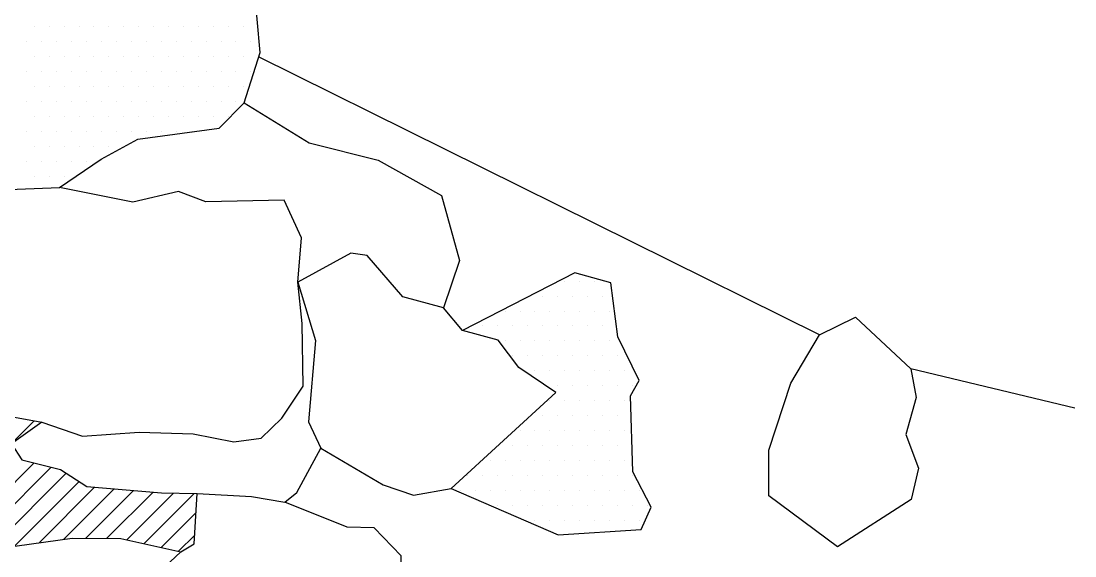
# Model space of a CAD drawing. Header units: metres. Extents: x -209 to 3, y -1750 to -1430.
# Drawn here: x -85.5 to 2.6, y -1593 to -1548.3 of the extents above; entities that cross this region are included whole.
import ezdxf

# ---------------------------------------------------------------- set-up
doc = ezdxf.new("R2010")
doc.units = ezdxf.units.M
doc.header["$LTSCALE"] = 25
doc.header["$MEASUREMENT"] = 0
doc.layers.get('0').update_dxf_attribs({"linetype": 'CONTINUOUS'})
for name, color, linetype in [('BEFUND', 1, 'CONTINUOUS'), ('FEUER', 1, 'CONTINUOUS'), ('STEINE', 4, 'CONTINUOUS'), ('STEINESCHRAFF', 4, 'CONTINUOUS')]:
    doc.layers.add(name, color=color, linetype=linetype)

# ---------------------------------------------------------------- blocks, each defined once
blk = doc.blocks.new('*X23')
at = {"color": 0}
for p, q in [((-84.375, -1548.75), (-84.375, -1548.75)), ((-83.125, -1548.75), (-83.125, -1548.75)), ((-81.875, -1548.75), (-81.875, -1548.75)), ((-80.625, -1548.75), (-80.625, -1548.75)), ((-79.375, -1548.75), (-79.375, -1548.75)), ((-78.125, -1548.75), (-78.125, -1548.75)), ((-76.875, -1548.75), (-76.875, -1548.75)), ((-75.625, -1548.75), (-75.625, -1548.75)), ((-74.375, -1548.75), (-74.375, -1548.75)), ((-73.125, -1548.75), (-73.125, -1548.75)), ((-71.875, -1548.75), (-71.875, -1548.75)), ((-70.625, -1548.75), (-70.625, -1548.75)), ((-69.375, -1548.75), (-69.375, -1548.75)), ((-68.125, -1548.75), (-68.125, -1548.75)), ((-66.875, -1548.75), (-66.875, -1548.75)), ((-85, -1550), (-85, -1550)), ((-83.75, -1550), (-83.75, -1550)), ((-82.5, -1550), (-82.5, -1550)), ((-81.25, -1550), (-81.25, -1550)), ((-80, -1550), (-80, -1550)), ((-78.75, -1550), (-78.75, -1550)), ((-77.5, -1550), (-77.5, -1550)), ((-76.25, -1550), (-76.25, -1550)), ((-75, -1550), (-75, -1550)), ((-73.75, -1550), (-73.75, -1550)), ((-72.5, -1550), (-72.5, -1550)), ((-71.25, -1550), (-71.25, -1550)), ((-70, -1550), (-70, -1550)), ((-68.75, -1550), (-68.75, -1550)), ((-67.5, -1550), (-67.5, -1550)), ((-66.25, -1550), (-66.25, -1550)), ((-84.375, -1551.25), (-84.375, -1551.25)), ((-83.125, -1551.25), (-83.125, -1551.25)), ((-81.875, -1551.25), (-81.875, -1551.25)), ((-80.625, -1551.25), (-80.625, -1551.25)), ((-79.375, -1551.25), (-79.375, -1551.25)), ((-78.125, -1551.25), (-78.125, -1551.25)), ((-76.875, -1551.25), (-76.875, -1551.25)), ((-75.625, -1551.25), (-75.625, -1551.25)), ((-74.375, -1551.25), (-74.375, -1551.25)), ((-73.125, -1551.25), (-73.125, -1551.25)), ((-71.875, -1551.25), (-71.875, -1551.25)), ((-70.625, -1551.25), (-70.625, -1551.25)), ((-69.375, -1551.25), (-69.375, -1551.25)), ((-68.125, -1551.25), (-68.125, -1551.25)), ((-66.875, -1551.25), (-66.875, -1551.25)), ((-65.625, -1551.25), (-65.625, -1551.25)), ((-85, -1552.5), (-85, -1552.5)), ((-83.75, -1552.5), (-83.75, -1552.5)), ((-82.5, -1552.5), (-82.5, -1552.5)), ((-81.25, -1552.5), (-81.25, -1552.5)), ((-80, -1552.5), (-80, -1552.5)), ((-78.75, -1552.5), (-78.75, -1552.5)), ((-77.5, -1552.5), (-77.5, -1552.5)), ((-76.25, -1552.5), (-76.25, -1552.5)), ((-75, -1552.5), (-75, -1552.5)), ((-73.75, -1552.5), (-73.75, -1552.5)), ((-72.5, -1552.5), (-72.5, -1552.5)), ((-71.25, -1552.5), (-71.25, -1552.5)), ((-70, -1552.5), (-70, -1552.5)), ((-68.75, -1552.5), (-68.75, -1552.5)), ((-67.5, -1552.5), (-67.5, -1552.5)), ((-66.25, -1552.5), (-66.25, -1552.5)), ((-84.375, -1553.75), (-84.375, -1553.75)), ((-83.125, -1553.75), (-83.125, -1553.75)), ((-81.875, -1553.75), (-81.875, -1553.75)), ((-80.625, -1553.75), (-80.625, -1553.75)), ((-79.375, -1553.75), (-79.375, -1553.75)), ((-78.125, -1553.75), (-78.125, -1553.75)), ((-76.875, -1553.75), (-76.875, -1553.75)), ((-75.625, -1553.75), (-75.625, -1553.75)), ((-74.375, -1553.75), (-74.375, -1553.75)), ((-73.125, -1553.75), (-73.125, -1553.75)), ((-71.875, -1553.75), (-71.875, -1553.75)), ((-70.625, -1553.75), (-70.625, -1553.75)), ((-69.375, -1553.75), (-69.375, -1553.75)), ((-68.125, -1553.75), (-68.125, -1553.75)), ((-66.875, -1553.75), (-66.875, -1553.75)), ((-85, -1555), (-85, -1555)), ((-83.75, -1555), (-83.75, -1555)), ((-82.5, -1555), (-82.5, -1555)), ((-81.25, -1555), (-81.25, -1555)), ((-80, -1555), (-80, -1555)), ((-78.75, -1555), (-78.75, -1555)), ((-77.5, -1555), (-77.5, -1555)), ((-76.25, -1555), (-76.25, -1555)), ((-75, -1555), (-75, -1555)), ((-73.75, -1555), (-73.75, -1555)), ((-72.5, -1555), (-72.5, -1555)), ((-71.25, -1555), (-71.25, -1555)), ((-70, -1555), (-70, -1555)), ((-68.75, -1555), (-68.75, -1555)), ((-67.5, -1555), (-67.5, -1555)), ((-84.375, -1556.25), (-84.375, -1556.25)), ((-83.125, -1556.25), (-83.125, -1556.25)), ((-81.875, -1556.25), (-81.875, -1556.25)), ((-80.625, -1556.25), (-80.625, -1556.25)), ((-79.375, -1556.25), (-79.375, -1556.25)), ((-78.125, -1556.25), (-78.125, -1556.25)), ((-76.875, -1556.25), (-76.875, -1556.25)), ((-75.625, -1556.25), (-75.625, -1556.25)), ((-74.375, -1556.25), (-74.375, -1556.25)), ((-73.125, -1556.25), (-73.125, -1556.25)), ((-71.875, -1556.25), (-71.875, -1556.25)), ((-70.625, -1556.25), (-70.625, -1556.25)), ((-69.375, -1556.25), (-69.375, -1556.25)), ((-68.125, -1556.25), (-68.125, -1556.25)), ((-85, -1557.5), (-85, -1557.5)), ((-83.75, -1557.5), (-83.75, -1557.5)), ((-82.5, -1557.5), (-82.5, -1557.5)), ((-81.25, -1557.5), (-81.25, -1557.5)), ((-80, -1557.5), (-80, -1557.5)), ((-78.75, -1557.5), (-78.75, -1557.5)), ((-77.5, -1557.5), (-77.5, -1557.5)), ((-76.25, -1557.5), (-76.25, -1557.5)), ((-75, -1557.5), (-75, -1557.5)), ((-73.75, -1557.5), (-73.75, -1557.5)), ((-72.5, -1557.5), (-72.5, -1557.5)), ((-71.25, -1557.5), (-71.25, -1557.5)), ((-84.375, -1558.75), (-84.375, -1558.75)), ((-83.125, -1558.75), (-83.125, -1558.75)), ((-81.875, -1558.75), (-81.875, -1558.75)), ((-80.625, -1558.75), (-80.625, -1558.75)), ((-79.375, -1558.75), (-79.375, -1558.75)), ((-78.125, -1558.75), (-78.125, -1558.75)), ((-76.875, -1558.75), (-76.875, -1558.75)), ((-85, -1560), (-85, -1560)), ((-83.75, -1560), (-83.75, -1560)), ((-82.5, -1560), (-82.5, -1560)), ((-81.25, -1560), (-81.25, -1560)), ((-80, -1560), (-80, -1560)), ((-84.375, -1561.25), (-84.375, -1561.25)), ((-83.125, -1561.25), (-83.125, -1561.25)), ((-81.875, -1561.25), (-81.875, -1561.25)), ((-40, -1570), (-40, -1570)), ((-38.75, -1570), (-38.75, -1570)), ((-37.5, -1570), (-37.5, -1570)), ((-41.875, -1571.25), (-41.875, -1571.25)), ((-40.625, -1571.25), (-40.625, -1571.25)), ((-39.375, -1571.25), (-39.375, -1571.25)), ((-38.125, -1571.25), (-38.125, -1571.25)), ((-36.875, -1571.25), (-36.875, -1571.25)), ((-45, -1572.5), (-45, -1572.5)), ((-43.75, -1572.5), (-43.75, -1572.5)), ((-42.5, -1572.5), (-42.5, -1572.5)), ((-41.25, -1572.5), (-41.25, -1572.5)), ((-40, -1572.5), (-40, -1572.5)), ((-38.75, -1572.5), (-38.75, -1572.5)), ((-37.5, -1572.5), (-37.5, -1572.5)), ((-36.25, -1572.5), (-36.25, -1572.5)), ((-46.875, -1573.75), (-46.875, -1573.75)), ((-45.625, -1573.75), (-45.625, -1573.75)), ((-44.375, -1573.75), (-44.375, -1573.75)), ((-43.125, -1573.75), (-43.125, -1573.75)), ((-41.875, -1573.75), (-41.875, -1573.75)), ((-40.625, -1573.75), (-40.625, -1573.75)), ((-39.375, -1573.75), (-39.375, -1573.75)), ((-38.125, -1573.75), (-38.125, -1573.75)), ((-36.875, -1573.75), (-36.875, -1573.75)), ((-45, -1575), (-45, -1575)), ((-43.75, -1575), (-43.75, -1575)), ((-42.5, -1575), (-42.5, -1575)), ((-41.25, -1575), (-41.25, -1575)), ((-40, -1575), (-40, -1575)), ((-38.75, -1575), (-38.75, -1575)), ((-37.5, -1575), (-37.5, -1575)), ((-36.25, -1575), (-36.25, -1575)), ((-44.375, -1576.25), (-44.375, -1576.25)), ((-43.125, -1576.25), (-43.125, -1576.25)), ((-41.875, -1576.25), (-41.875, -1576.25)), ((-40.625, -1576.25), (-40.625, -1576.25)), ((-39.375, -1576.25), (-39.375, -1576.25)), ((-38.125, -1576.25), (-38.125, -1576.25)), ((-36.875, -1576.25), (-36.875, -1576.25)), ((-35.625, -1576.25), (-35.625, -1576.25)), ((-42.5, -1577.5), (-42.5, -1577.5)), ((-41.25, -1577.5), (-41.25, -1577.5)), ((-40, -1577.5), (-40, -1577.5)), ((-38.75, -1577.5), (-38.75, -1577.5)), ((-37.5, -1577.5), (-37.5, -1577.5)), ((-36.25, -1577.5), (-36.25, -1577.5)), ((-35, -1577.5), (-35, -1577.5)), ((-40.625, -1578.75), (-40.625, -1578.75)), ((-39.375, -1578.75), (-39.375, -1578.75)), ((-38.125, -1578.75), (-38.125, -1578.75)), ((-36.875, -1578.75), (-36.875, -1578.75)), ((-35.625, -1578.75), (-35.625, -1578.75)), ((-34.375, -1578.75), (-34.375, -1578.75)), ((-41.25, -1580), (-41.25, -1580)), ((-40, -1580), (-40, -1580)), ((-38.75, -1580), (-38.75, -1580)), ((-37.5, -1580), (-37.5, -1580)), ((-36.25, -1580), (-36.25, -1580)), ((-35, -1580), (-35, -1580)), ((-41.875, -1581.25), (-41.875, -1581.25)), ((-40.625, -1581.25), (-40.625, -1581.25)), ((-39.375, -1581.25), (-39.375, -1581.25)), ((-38.125, -1581.25), (-38.125, -1581.25)), ((-36.875, -1581.25), (-36.875, -1581.25)), ((-35.625, -1581.25), (-35.625, -1581.25)), ((-43.75, -1582.5), (-43.75, -1582.5)), ((-42.5, -1582.5), (-42.5, -1582.5)), ((-41.25, -1582.5), (-41.25, -1582.5)), ((-40, -1582.5), (-40, -1582.5)), ((-38.75, -1582.5), (-38.75, -1582.5)), ((-37.5, -1582.5), (-37.5, -1582.5)), ((-36.25, -1582.5), (-36.25, -1582.5)), ((-35, -1582.5), (-35, -1582.5)), ((-44.375, -1583.75), (-44.375, -1583.75)), ((-43.125, -1583.75), (-43.125, -1583.75)), ((-41.875, -1583.75), (-41.875, -1583.75)), ((-40.625, -1583.75), (-40.625, -1583.75)), ((-39.375, -1583.75), (-39.375, -1583.75)), ((-38.125, -1583.75), (-38.125, -1583.75)), ((-36.875, -1583.75), (-36.875, -1583.75)), ((-35.625, -1583.75), (-35.625, -1583.75)), ((-46.25, -1585), (-46.25, -1585)), ((-45, -1585), (-45, -1585)), ((-43.75, -1585), (-43.75, -1585)), ((-42.5, -1585), (-42.5, -1585)), ((-41.25, -1585), (-41.25, -1585)), ((-40, -1585), (-40, -1585)), ((-38.75, -1585), (-38.75, -1585)), ((-37.5, -1585), (-37.5, -1585)), ((-36.25, -1585), (-36.25, -1585)), ((-35, -1585), (-35, -1585)), ((-48.125, -1586.25), (-48.125, -1586.25)), ((-46.875, -1586.25), (-46.875, -1586.25)), ((-45.625, -1586.25), (-45.625, -1586.25)), ((-44.375, -1586.25), (-44.375, -1586.25)), ((-43.125, -1586.25), (-43.125, -1586.25)), ((-41.875, -1586.25), (-41.875, -1586.25)), ((-40.625, -1586.25), (-40.625, -1586.25)), ((-39.375, -1586.25), (-39.375, -1586.25)), ((-38.125, -1586.25), (-38.125, -1586.25)), ((-36.875, -1586.25), (-36.875, -1586.25)), ((-35.625, -1586.25), (-35.625, -1586.25)), ((-34.375, -1586.25), (-34.375, -1586.25)), ((-48.75, -1587.5), (-48.75, -1587.5)), ((-47.5, -1587.5), (-47.5, -1587.5)), ((-46.25, -1587.5), (-46.25, -1587.5)), ((-45, -1587.5), (-45, -1587.5)), ((-43.75, -1587.5), (-43.75, -1587.5)), ((-42.5, -1587.5), (-42.5, -1587.5)), ((-41.25, -1587.5), (-41.25, -1587.5)), ((-40, -1587.5), (-40, -1587.5)), ((-38.75, -1587.5), (-38.75, -1587.5)), ((-37.5, -1587.5), (-37.5, -1587.5)), ((-36.25, -1587.5), (-36.25, -1587.5)), ((-35, -1587.5), (-35, -1587.5)), ((-33.75, -1587.5), (-33.75, -1587.5)), ((-45.625, -1588.75), (-45.625, -1588.75)), ((-44.375, -1588.75), (-44.375, -1588.75)), ((-43.125, -1588.75), (-43.125, -1588.75)), ((-41.875, -1588.75), (-41.875, -1588.75)), ((-40.625, -1588.75), (-40.625, -1588.75)), ((-39.375, -1588.75), (-39.375, -1588.75)), ((-38.125, -1588.75), (-38.125, -1588.75)), ((-36.875, -1588.75), (-36.875, -1588.75)), ((-35.625, -1588.75), (-35.625, -1588.75)), ((-34.375, -1588.75), (-34.375, -1588.75)), ((-33.125, -1588.75), (-33.125, -1588.75)), ((-42.5, -1590), (-42.5, -1590)), ((-41.25, -1590), (-41.25, -1590)), ((-40, -1590), (-40, -1590)), ((-38.75, -1590), (-38.75, -1590)), ((-37.5, -1590), (-37.5, -1590)), ((-36.25, -1590), (-36.25, -1590)), ((-35, -1590), (-35, -1590)), ((-33.75, -1590), (-33.75, -1590))]:
    blk.add_line(p, q, dxfattribs=at)
blk = doc.blocks.new('*X26')
at = {"color": 0}
for p, q in [((-91.278, -1588.577), (-84.371, -1581.669)), ((-90.093, -1590.927), (-84.361, -1585.195)), ((-88.866, -1591.468), (-82.949, -1585.551)), ((-87.639, -1592.009), (-81.688, -1586.058)), ((-86.02, -1592.158), (-80.619, -1586.756)), ((-83.968, -1591.873), (-79.325, -1587.23)), ((-81.916, -1591.589), (-77.692, -1587.365)), ((-80.052, -1591.493), (-76.06, -1587.501)), ((-78.287, -1591.496), (-74.428, -1587.637)), ((-76.635, -1591.611), (-72.737, -1587.713)), ((-75.191, -1591.935), (-71.001, -1587.745)), ((-73.746, -1592.258), (-70.834, -1589.346)), ((-72.302, -1592.582), (-70.951, -1591.23))]:
    blk.add_line(p, q, dxfattribs=at)

msp = doc.modelspace()

# ---------------------------------------------------------------- linework, layer by layer
at = {"layer": 'BEFUND'}
for points in [[(-18.703, -1574.484), (-65.625, -1551.25)], [(2.644, -1580.613), (-11.089, -1577.342)]]:
    msp.add_lwpolyline(points, dxfattribs=at)
at = {"layer": 'STEINE'}
for points in [[(-87.827, -1544.854), (-91.898, -1549.57), (-93.99, -1554.696), (-93.741, -1557.541), (-89.429, -1560.748), (-87.248, -1562.377), (-82.27, -1562.183), (-78.762, -1559.802), (-75.711, -1558.131), (-68.904, -1557.229), (-66.818, -1555.099), (-65.49, -1550.886), (-65.988, -1545.298), (-66.589, -1540.523), (-68.161, -1539.352), (-71.362, -1539.753), (-75.887, -1542.487), (-81.32, -1541.665), (-86.708, -1544.043), (-87.827, -1544.854)], [(-66.818, -1555.099), (-61.389, -1558.461), (-55.601, -1559.893), (-50.324, -1562.848), (-48.81, -1568.286), (-50.138, -1572.245)], [(-89.429, -1560.748), (-93.493, -1561.3), (-95.488, -1569.067), (-94.838, -1575.163), (-93.217, -1577.451), (-91.086, -1578.979), (-86.012, -1581.375), (-83.727, -1581.785), (-80.326, -1582.959), (-75.602, -1582.612), (-71.082, -1582.772), (-67.68, -1583.439), (-65.394, -1583.138), (-63.664, -1581.465), (-61.882, -1578.776), (-61.974, -1573.545), (-62.324, -1570.09), (-62.012, -1566.383), (-63.48, -1563.232), (-70.032, -1563.372), (-72.316, -1562.505), (-76.127, -1563.412), (-82.27, -1562.183)], [(-62.324, -1570.09), (-60.859, -1574.969), (-61.43, -1581.774), (-60.418, -1583.959), (-55.192, -1587.016), (-52.654, -1587.884), (-49.504, -1587.331), (-40.754, -1579.321), (-43.849, -1577.233), (-45.571, -1574.945), (-48.567, -1574.127), (-50.138, -1572.245), (-53.539, -1571.325), (-56.53, -1567.866), (-57.901, -1567.66), (-62.324, -1570.09)], [(-49.504, -1587.331), (-40.572, -1591.206), (-33.613, -1590.762), (-32.797, -1588.884), (-34.315, -1585.935), (-34.507, -1579.586), (-33.794, -1578.318), (-35.565, -1574.658), (-36.167, -1570.136), (-39.162, -1569.318), (-48.567, -1574.127)], [(-22.935, -1584.127), (-21.097, -1578.543), (-18.703, -1574.484), (-15.703, -1573.016), (-11.089, -1577.342), (-10.636, -1579.73), (-11.505, -1582.826), (-10.443, -1585.622), (-11.058, -1588.262), (-17.21, -1592.212), (-22.942, -1587.936), (-22.935, -1584.127)], [(-91.086, -1578.979), (-91.454, -1585.835), (-91.157, -1590.457), (-86.996, -1592.293), (-81.204, -1591.49), (-77.141, -1591.498), (-72.115, -1592.624), (-70.996, -1591.966), (-70.735, -1587.75)], [(-83.727, -1581.785), (-86.27, -1583.609), (-85.408, -1584.931), (-82.159, -1585.75), (-79.978, -1587.175), (-73.732, -1587.694), (-70.735, -1587.75), (-66.215, -1588.012), (-63.423, -1588.474), (-62.405, -1587.663), (-60.418, -1583.959)], [(-72.115, -1592.624), (-73.438, -1593.891), (-71.612, -1595.571), (-61.564, -1600.261), (-58.06, -1600.724), (-53.792, -1599.868), (-53.679, -1592.961), (-55.96, -1590.621), (-58.195, -1590.566), (-63.423, -1588.474)]]:
    msp.add_lwpolyline(points, dxfattribs=at)

# ---------------------------------------------------------------- block references
at = {"layer": 'FEUER'}
msp.add_blockref('*X26', (0, 0), dxfattribs=at)
at = {"layer": 'STEINESCHRAFF'}
msp.add_blockref('*X23', (0, 0), dxfattribs=at)

doc.saveas('drawing.dxf')
